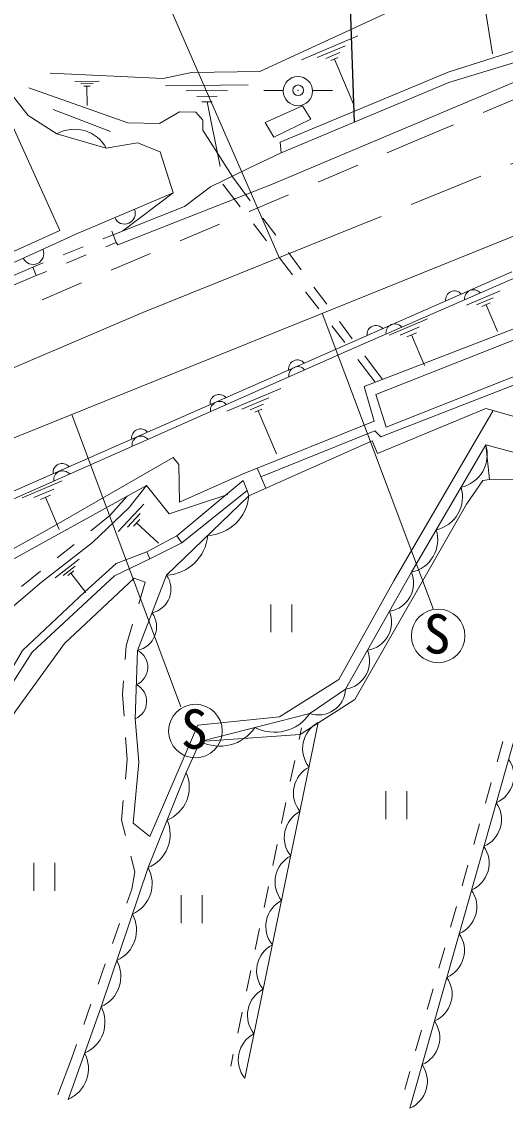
# Model space of a CAD drawing. Units: millimetres, scale not verified. Extents: x 40000 to 680000, y 20000 to 380000.
# Drawn here: x 349018 to 371578, y 245555 to 296248 of the extents above; entities that cross this region are included whole.
import ezdxf
from ezdxf.enums import TextEntityAlignment as Align

# ---------------------------------------------------------------- set-up
doc = ezdxf.new("R2010")
doc.units = ezdxf.units.MM
doc.header["$LTSCALE"] = 1000
doc.header["$PDMODE"] = 32
doc.header["$PDSIZE"] = 500
doc.linetypes.add('CHAIN', pattern=[18.5, 12, -1.5, 3.5, -1.5])
for name, color, linetype, lineweight in [('M-BGD', 7, 'Continuous', 13), ('M-BMK', 2, 'CHAIN', 13), ('M-STR-HTXT', 7, 'Continuous', 13), ('M-STR-STRC', 7, 'Continuous', 25)]:
    doc.layers.add(name, color=color, linetype=linetype, lineweight=lineweight)
doc.styles.add('ＭＳ ゴシック', font='')
doc.styles.get('ＭＳ ゴシック').set_extended_font_data('MS Gothic')

msp = doc.modelspace()

# ---------------------------------------------------------------- linework, layer by layer
at = {"layer": 'M-BGD'}
for p, q in [((370503, 297767), (370976, 294756)), ((362072, 294476), (364705, 295583)), ((362804, 294577), (364120, 295131)), ((363207, 294540), (363865, 294817)), ((363445, 294434), (363774, 294572)), ((363610, 294503), (364496, 292397)), ((351494, 293467), (352628, 293478)), ((351778, 293356), (352345, 293362)), ((351921, 293244), (352205, 293247)), ((352063, 293245), (352072, 292338)), ((355731, 293265), (359580, 293304)), ((356696, 293018), (358621, 293037)), ((360307, 293046), (361220, 293046)), ((362600, 293046), (363514, 293046)), ((357180, 292766), (358142, 292776)), ((357423, 292512), (357904, 292517)), ((357663, 292515), (358279, 289497)), ((370546, 292015), (372392, 292785)), ((350486, 292153), (353164, 291132)), ((367341, 290677), (369162, 291437)), ((366072, 290137), (367341, 290677)), ((362852, 288765), (364692, 289549)), ((358864, 288989), (359677, 287891)), ((359216, 287614), (358407, 288664)), ((353736, 286487), (356087, 288267)), ((359632, 287394), (361472, 288178)), ((360272, 287087), (360867, 286283)), ((356412, 286022), (358252, 286806)), ((360435, 286029), (359826, 286822)), ((352805, 286115), (353290, 286310)), ((352948, 285753), (353426, 285951)), ((350949, 285369), (351877, 285742)), ((353192, 284651), (355032, 285435)), ((361462, 285480), (362057, 284676)), ((349537, 284801), (350022, 284996)), ((351101, 284986), (352024, 285370)), ((361655, 284445), (361045, 285237)), ((339952, 280694), (349537, 284801)), ((349699, 284405), (350177, 284603)), ((349972, 283279), (351812, 284063)), ((362875, 282860), (362265, 283652)), ((362652, 283872), (363247, 283069)), ((369774, 283026), (371334, 283686)), ((370230, 283035), (371010, 283365)), ((370491, 282962), (370881, 283126)), ((370686, 283044), (371213, 281796)), ((368223, 268824), (363041, 282645)), ((366154, 281620), (367951, 282380)), ((364095, 281275), (363485, 282067)), ((363842, 282265), (364437, 281461)), ((366679, 281631), (367578, 282010)), ((366980, 281546), (367429, 281736)), ((367205, 281641), (367812, 280203)), ((365514, 279433), (364705, 280483)), ((365032, 280658), (365845, 279560)), ((358583, 278073), (361103, 279138)), ((359284, 278171), (360544, 278704)), ((359670, 278136), (360300, 278403)), ((356444, 264282), (351350, 277929)), ((359899, 278035), (360214, 278168)), ((360056, 278102), (360908, 276085)), ((370668, 276509), (376517, 274950)), ((370842, 274896), (370668, 276509)), ((359997, 275414), (360409, 274485)), ((349035, 274037), (350904, 274827)), ((370842, 274896), (376517, 274950)), ((349582, 274048), (350516, 274443)), ((359615, 274131), (359536, 274383)), ((349894, 273960), (350362, 274157)), ((350128, 274059), (350760, 272563)), ((353136, 273215), (353938, 274116)), ((353523, 272469), (354716, 273746)), ((353949, 272669), (354545, 273307)), ((352237, 272493), (353136, 273215)), ((354226, 272709), (354524, 273029)), ((354375, 272869), (355397, 271915)), ((354859, 271509), (356257, 272257)), ((350679, 271240), (351458, 271866)), ((354994, 271185), (356486, 271933)), ((350582, 270306), (351698, 271176)), ((350948, 270412), (351506, 270847)), ((349001, 269891), (349899, 270613)), ((351174, 270409), (351453, 270626)), ((351314, 270518), (352010, 269625)), ((354264, 270293), (354777, 270104)), ((354777, 270104), (354475, 269096)), ((360647, 269063), (360647, 267763)), ((361622, 267763), (361622, 269063)), ((354188, 268139), (353886, 267131)), ((353886, 267131), (353840, 266495)), ((353769, 265497), (353724, 264861)), ((353724, 264861), (353796, 263846)), ((362856, 263551), (359424, 246957)), ((361958, 262758), (362072, 263307)), ((353867, 262849), (353940, 261834)), ((371194, 261711), (371465, 262673)), ((353940, 261834), (353852, 260913)), ((361549, 260800), (361753, 261779)), ((370651, 259786), (370922, 260748)), ((366009, 260350), (366009, 259050)), ((366984, 259050), (366984, 260350)), ((353757, 259918), (353669, 258997)), ((361140, 258842), (361344, 259821)), ((353669, 258997), (353855, 258278)), ((370109, 257861), (370380, 258823)), ((360731, 256884), (360935, 257863)), ((354105, 257310), (354291, 256592)), ((349588, 256999), (349588, 255699)), ((350563, 255699), (350563, 256999)), ((354291, 256592), (354156, 255781)), ((369566, 255936), (369837, 256898)), ((354156, 255781), (353921, 255120)), ((360322, 254927), (360526, 255906)), ((356458, 255491), (356458, 254191)), ((357433, 254191), (357433, 255491)), ((369023, 254011), (369295, 254973)), ((353587, 254178), (353252, 253235)), ((359913, 252969), (360117, 253948)), ((368481, 252086), (368752, 253048)), ((352918, 252293), (352583, 251351)), ((359504, 251011), (359708, 251990)), ((367938, 250161), (368209, 251123)), ((352249, 250408), (351914, 249466)), ((359095, 249053), (359299, 250032)), ((367395, 248236), (367667, 249198)), ((351580, 248523), (351345, 247863)), ((358775, 247525), (358890, 248075)), ((351345, 247863), (350697, 246187)), ((366887, 246434), (367124, 247273))]:
    msp.add_line(p, q, dxfattribs=at)
for points in [[(361122, 290137), (361076, 290626), (368907, 293892), (381612, 297952), (387385, 300447)], [(353228, 286474), (353426, 285951), (353494, 285833), (360745, 288678), (380040, 296826), (387590, 299781)], [(350341, 293847), (355611, 293604), (356935, 293874), (360124, 293929), (366934, 297063), (365475, 297442), (357854, 296982)], [(361122, 290137), (368952, 293406), (379723, 296692)], [(349357, 293164), (353970, 291525), (355447, 291507), (356384, 292047), (357140, 292029), (357465, 291651), (357465, 291182), (358864, 288989)], [(356087, 288267), (355483, 290173), (354420, 290606), (352961, 290354), (350655, 291020), (349321, 291867), (348637, 292750)], [(342204, 274239), (374309, 287191), (386349, 292207)], [(343331, 283141), (350799, 286510), (348096, 292492)], [(353290, 286310), (356618, 287627), (357819, 288540), (359645, 289429), (361122, 290137)], [(337854, 285925), (340268, 281186), (351546, 286339), (356087, 288267)], [(371883, 284575), (340807, 270913), (333096, 267674), (327186, 265746), (322340, 264503), (315656, 263638), (309584, 263314), (303909, 263909), (297567, 264755), (290271, 265999), (280614, 267584), (272705, 268935), (265516, 270034), (262531, 270395)], [(349537, 284801), (349699, 284405), (339801, 280200), (339661, 280578)], [(372107, 284332), (364323, 280945), (341092, 270647), (337165, 268999), (333441, 267569), (326283, 265143), (321875, 264062), (313434, 263209), (308510, 263137), (303357, 263618), (298132, 264326), (292343, 265287), (263227, 270063)], [(289917, 259797), (290267, 259975), (298063, 258858), (297162, 258005), (308005, 257669), (307086, 257129), (314545, 257939), (322355, 259777), (322220, 259264), (331057, 262047), (330976, 261642), (334381, 262966), (333894, 263317), (343083, 268587), (350298, 272587), (356081, 275911), (356352, 275587), (356379, 273830), (359351, 275154), (365459, 277613), (365000, 279235), (373431, 282478)], [(372388, 279848), (366028, 277326), (365542, 278857), (372947, 281776), (376172, 278641)], [(360176, 275011), (365488, 277164), (365776, 276876), (372640, 279560)], [(367124, 245556), (374614, 272024), (376173, 274411), (379938, 273853), (391865, 276897), (398027, 278429)], [(354994, 258240), (357235, 263429), (361043, 263825), (363817, 265555), (366375, 270167), (371009, 278103)], [(359615, 274131), (365362, 276695), (365614, 276101), (370676, 278209), (371009, 278103)], [(376479, 276536), (376263, 276608), (371009, 278103)], [(351183, 245971), (352724, 250295), (354913, 256781), (356696, 261213), (357345, 262672), (362452, 263969), (364128, 265104), (367209, 270563), (370668, 276509)], [(357345, 262672), (362007, 262995), (364559, 264631), (369774, 273739), (370531, 274847), (370842, 274896)], [(290974, 259398), (296850, 258429), (296219, 257420), (305417, 257078), (304985, 256538), (312146, 257159), (317118, 257861), (320578, 258943), (320469, 258456), (330226, 261429), (330036, 260780), (335414, 262699), (334874, 263402), (342900, 268023), (354845, 274617), (355899, 273293), (358629, 274185)], [(335414, 262699), (337083, 262878), (340758, 263878), (343272, 265283), (345082, 266391), (348001, 268445), (349947, 270094), (352325, 271958), (354028, 273580), (354845, 274617)], [(354318, 263726), (354426, 266915), (355777, 270428), (359615, 274131)], [(337887, 247755), (342562, 256943), (347589, 264429), (349048, 266915), (351967, 269644), (353426, 270969), (354859, 271509), (354994, 271185), (353345, 270401), (349508, 266834), (346778, 262591), (342589, 256294), (341400, 253916), (338319, 247511)], [(338914, 247295), (343292, 255916), (348724, 264077), (351021, 267239), (354264, 270293)], [(354994, 258240), (354210, 258862), (354480, 261699), (354318, 263726)]]:
    msp.add_lwpolyline(points, dxfattribs=at)
for points in [[(360785, 290869), (360376, 291541), (362118, 292322), (362514, 291710)], [(359344, 274840), (356257, 272257), (356486, 271933), (359536, 274383)]]:
    msp.add_lwpolyline(points, close=True, dxfattribs=at)
for centre, radius in [((361902, 293010), 683), ((368447, 267594), 1250), ((357122, 263155), 1250)]:
    msp.add_circle(centre, radius, dxfattribs=at)
for centre, radius, start, end in [((351477, 289543), 1691, 28.6464, 119.1084), ((353816, 287303), 500, 203.0062, 23.0062), ((349546, 285425), 500, 204.5542, 24.5542), ((369208, 283271), 417, 39.9925, 187.4721), ((370095, 283329), 417, 39.7782, 187.2578), ((365546, 281662), 417, 39.9925, 187.4721), ((366428, 281733), 417, 39.7782, 187.2578), ((361885, 280052), 417, 39.9925, 187.4721), ((361897, 279742), 417, 40.1662, 187.6458), ((358223, 278442), 417, 39.9925, 187.4721), ((358240, 278121), 417, 40.1662, 187.6458), ((354561, 276832), 417, 39.9925, 187.4721), ((354584, 276500), 417, 40.1662, 187.6458), ((369172, 276053), 1564, 282.6804, 16.9364), ((350899, 275222), 417, 39.9925, 187.4721), ((350927, 274879), 417, 40.1662, 187.6458), ((368019, 274071), 1564, 282.6804, 16.9364), ((357595, 274304), 2027, 272.8543, 355.0923), ((355676, 272453), 2027, 272.8543, 355.0923), ((366865, 272089), 1564, 282.6804, 16.9364), ((354846, 269778), 1136, 282.9959, 34.9291), ((365963, 270067), 1341, 279.4102, 21.7128), ((364936, 268247), 1341, 279.4102, 21.7128), ((354171, 268021), 1136, 282.9959, 34.9291), ((354013, 266131), 886, 293.8984, 62.2186), ((363909, 266428), 1341, 279.4102, 21.7128), ((353959, 264536), 886, 293.8984, 62.2186), ((362856, 265178), 1274, 251.5243, 356.7046), ((360810, 265085), 1986, 242.6845, 325.8156), ((358256, 264436), 1986, 242.6845, 325.8156), ((363495, 262337), 1372, 117.7666, 218.8608), ((370609, 261063), 1369, 293.6088, 34.7891), ((355159, 260544), 1676, 292.6469, 23.5096), ((363066, 260263), 1372, 117.7666, 218.8608), ((370033, 259027), 1369, 293.6088, 34.7891), ((362637, 258189), 1372, 117.7666, 218.8608), ((354267, 258328), 1676, 292.6469, 23.5096), ((369456, 256991), 1369, 293.6088, 34.7891), ((362208, 256114), 1372, 117.7666, 218.8608), ((353551, 256036), 1552, 294.0192, 28.6817), ((368880, 254954), 1369, 293.6088, 34.7891), ((361779, 254040), 1372, 117.7666, 218.8608), ((352822, 253874), 1552, 294.0192, 28.6817), ((368304, 252918), 1369, 293.6088, 34.7891), ((361350, 251966), 1372, 117.7666, 218.8608), ((352092, 251712), 1552, 294.0192, 28.6817), ((367728, 250882), 1369, 293.6088, 34.7891), ((360921, 249892), 1372, 117.7666, 218.8608), ((351334, 249572), 1567, 293.3044, 27.4787), ((367152, 248846), 1369, 293.6088, 34.7891), ((360492, 247818), 1372, 117.7666, 218.8608), ((350563, 247410), 1567, 293.3044, 27.4787), ((366575, 246810), 1369, 293.6088, 34.7891)]:
    msp.add_arc(centre, radius, start, end, dxfattribs=at)
msp.add_point((361915, 293050), dxfattribs=at)
at = {"layer": 'M-BMK'}
msp.add_lwpolyline([(327941, 271326), (354665, 282682), (373019, 290079), (386999, 295983)], dxfattribs=at)
at = {"layer": 'M-STR-HTXT'}
msp.add_lwpolyline([(328302, 305045), (352381, 305045), (361036, 285249)], dxfattribs=at)
at = {"layer": 'M-STR-STRC'}
msp.add_line((363938, 307864), (364531, 291561), dxfattribs=at)

# ---------------------------------------------------------------- texts
at = {"layer": 'M-BGD', "style": 'ＭＳ ゴシック'}
for p in [(367768, 266221), (356444, 261782)]:
    msp.add_text('S', height=1833, dxfattribs=at).set_placement(p, align=Align.BOTTOM_LEFT)

doc.saveas('drawing.dxf')
